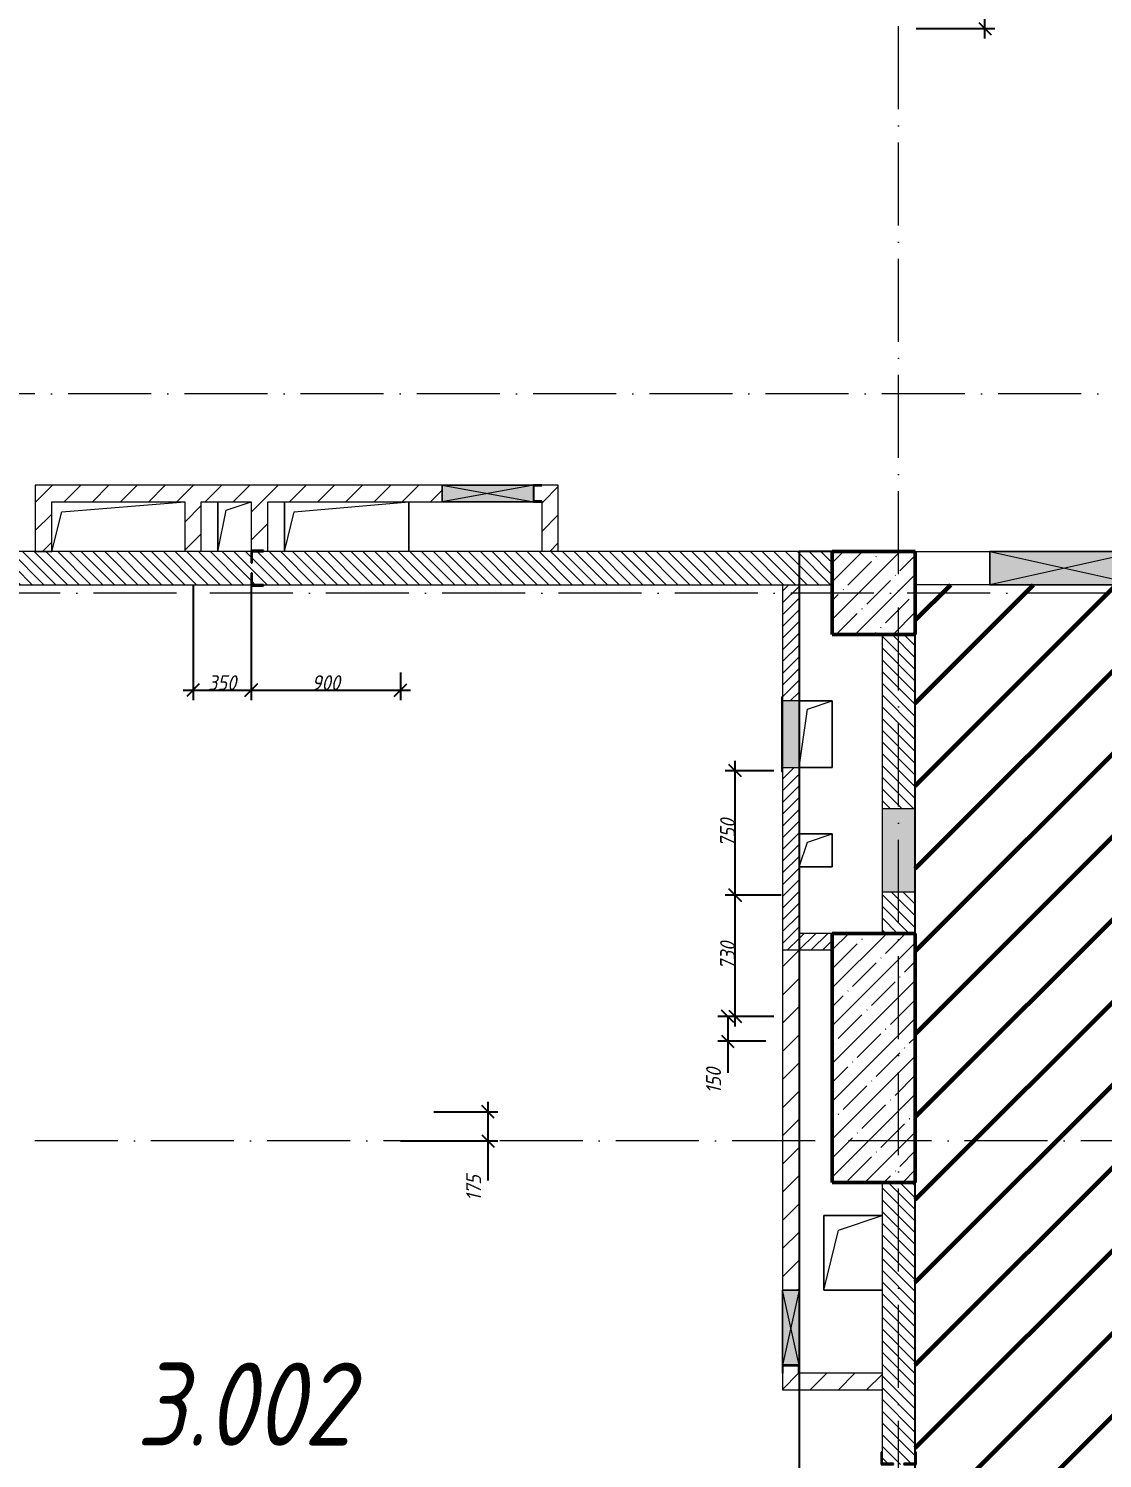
# Model space of a CAD drawing. Header units: millimetres. Extents: x -606178 to 312196, y -19338 to 632709.
# Drawn here: x -140505 to -134038, y 523163 to 531775 of the extents above; entities that cross this region are included whole.
import ezdxf

# ---------------------------------------------------------------- set-up
doc = ezdxf.new("R2010")
doc.units = ezdxf.units.MM
doc.linetypes.add('50_200_ШТРИХ_1Т_ш5_п1_п1_', pattern=[700, 500, -100, 0, -100])
for name, color, linetype, lineweight in [('6.4.1) Окр пт с инж. ПТ2.16', 3, 'Continuous', 60), ('A-____-____-DIMS', 7, 'Continuous', 9), ('A-DETL-GENF-OTLN', 7, 'Continuous', 9), ('A-FLOR-____-OTLN', 7, 'Continuous', 9), ('A-GENM-____-MCUT', 7, 'Continuous', 25), ('A-GENM-____-OTLN', 7, 'Continuous', 9), ('A-GENM-____-OTLN-1', 7, 'Continuous', 25), ('A-GLAZ-____-OTLN', 7, 'Continuous', 9), ('A-WALL-____-MCUT', 7, 'Continuous', 13), ('A-WALL-____-MCUT-1', 7, 'Continuous', 9), ('A-WALL-____-PATT-1', 7, 'Continuous', 9), ('A-WALL-FNSH-MCUT-1', 7, 'Continuous', 9), ('I-WALL-____-OTLN', 7, 'Continuous', 9), ('S-COLS-____-MCUT', 7, 'Continuous', 50), ('S-COLS-____-OTLN', 7, 'Continuous', 9), ('S-GRID-____-OTLN-1', 7, '50_200_ШТРИХ_1Т_ш5_п1_п1_', 9), ('Марки помещений', 7, 'Continuous', 9)]:
    doc.layers.add(name, color=color, linetype=linetype, lineweight=lineweight)
doc.layers.add('A-GLAZ-____-OTLN-1', color=7, linetype='Continuous', lineweight=9, true_color=0xc0c0c0)
doc.styles.add('ISOCPEUR_I_2', font='isocpeui.ttf', dxfattribs={"width": 0.85, "height": 2.3})
doc.styles.add('ISOCPEUR_I_7', font='isocpeui.ttf', dxfattribs={"width": 0.9, "height": 90})
doc.dimstyles.new('ISO-1_8_0_9К_СРЕДНИЙ_Кладочные_1', dxfattribs={"dimscale": 304.8, "dimtxt": 89.638306, "dimasz": 0.246063, "dimexe": 0.19685, "dimexo": 0, "dimgap": 0, "dimtad": 1, "dimdec": 3, "dimrnd": 0.001, "dimdsep": 46, "dimtxsty": 'ISOCPEUR_I_7', "dimblk1": 'OBLIQUE', "dimblk2": 'OBLIQUE', "dimsah": 1, "dimcen": 0.09, "dimdle": 0.19685, "dimazin": 0, "dimtfac": 1, "dimtdec": 4, "dimtix": 1, "dimtmove": 0, "dimatfit": 3, "dimfxl": 1, "dimtvp": 1, "dimtolj": 1, "dimtzin": 0, "dimarcsym": 2})
doc.dimstyles.new('ISO-1_8_0_9К_СРЕДНИЙ_Кладочные_2', dxfattribs={"dimscale": 304.8, "dimtxt": 89.638306, "dimasz": 0.246063, "dimexe": 0.19685, "dimexo": 0, "dimgap": 0, "dimtad": 1, "dimdec": 3, "dimrnd": 0.001, "dimdsep": 46, "dimtxsty": 'ISOCPEUR_I_7', "dimblk1": 'OBLIQUE', "dimblk2": 'OBLIQUE', "dimsah": 1, "dimcen": 0.09, "dimdle": 0.19685, "dimazin": 0, "dimtfac": 1, "dimtdec": 4, "dimtix": 1, "dimtmove": 1, "dimatfit": 3, "dimfxl": 1, "dimtvp": 1, "dimtolj": 1, "dimtzin": 0, "dimarcsym": 2})
pattern_1 = [(135, (-140714.89, 451794.26), (-35.35534, -35.35534), [])]
pattern_2 = [(45, (-140714.89, 451794.26), (-35.35534, 35.35534), [])]
pattern_3 = [(45, (-140714.89, 451794.26), (-84.85281, 84.85281), [])]

# ---------------------------------------------------------------- blocks, each defined once
blk = doc.blocks.new('BSC_Колонна _Прямоугольная - 500х500-V27-АР1_План отверстий 3 этажа в осях 1-64_Ю-ЯЯ')
at = {"layer": 'S-COLS-____-OTLN'}
h = blk.add_hatch(dxfattribs=at)
h.set_pattern_fill('FP_34', color=256, style=0, pattern_type=2)
h.set_pattern_definition([(45, (-5300, -76581.04), (-114.04925, 114.04925), []), (45, (-5185.95, -76581.04), (-114.04925, 114.04925), [201.613, -40.323, 3.353, -36.97])])
h.paths.add_polyline_path([(-250, -250), (250, -250), (250, 250), (-250, 250)], flags=0)
at = {"layer": 'S-COLS-____-MCUT'}
for p, q in [((250, 250), (-250, 250)), ((-250, 250), (-250, -250)), ((250, -250), (250, 250)), ((-250, -250), (250, -250))]:
    blk.add_line(p, q, dxfattribs=at)
blk = doc.blocks.new('BSC_Колонна _Прямоугольная - 500х1500-25984399-АР1_План отверстий 3 этажа в осях 1-64_Ю-ЯЯ')
at = {"layer": 'S-COLS-____-OTLN'}
h = blk.add_hatch(dxfattribs=at)
h.set_pattern_fill('FP_152', color=256, style=0, pattern_type=2)
h.set_pattern_definition([(45, (-5300, -73781.04), (-114.04925, 114.04925), []), (45, (-5185.95, -73781.04), (-114.04925, 114.04925), [201.613, -40.323, 3.353, -36.97])])
h.paths.add_polyline_path([(-250, -750), (250, -750), (250, 750), (-250, 750), (-250, -412.7)], flags=0)
at = {"layer": 'S-COLS-____-MCUT'}
for p, q in [((250, 750), (-250, 750)), ((-250, 750), (-250, -750)), ((250, -750), (250, 750)), ((-250, -750), (250, -750))]:
    blk.add_line(p, q, dxfattribs=at)
blk = doc.blocks.new('Фахверк_СКБ_Уголок - 200_3550-28187522-АР1_План отверстий 3 этажа в осях 1-64_Ю-ЯЯ')
at = {"layer": 'A-GENM-____-MCUT'}
for p, q in [((125, 156), (50, 156)), ((50, 156), (50, 150)), ((50, 150), (119, 150)), ((119, 150), (119, 81)), ((125, 81), (125, 156)), ((119, 81), (125, 81)), ((125, 19), (119, 19)), ((119, 19), (119, -50)), ((125, -56), (125, 19)), ((119, -50), (50, -50)), ((50, -50), (50, -56)), ((50, -56), (125, -56))]:
    blk.add_line(p, q, dxfattribs=at)
blk = doc.blocks.new('АР_Перемычка - АР_Перемычка-28586037-АР1_План отверстий 3 этажа в осях 1-64_Ю-ЯЯ')
at = {"layer": 'A-GENM-____-OTLN'}
blk.add_line((-250, -100), (-243, -100), dxfattribs=at)
blk = doc.blocks.new('154_Стойка_СКБ_Уголок - СМ-2480_200-28346303-АР1_План отверстий 3 этажа в осях 1-64_Ю-ЯЯ')
at = {"layer": 'A-GENM-____-MCUT'}
for p, q in [((125, 156), (125, 81)), ((200, 156), (125, 156)), ((131, 81), (131, 150)), ((131, 150), (200, 150)), ((200, 150), (200, 156)), ((125, 81), (131, 81)), ((131, 19), (125, 19)), ((125, 19), (125, -56)), ((131, -50), (131, 19)), ((125, -56), (200, -56)), ((200, -50), (131, -50)), ((200, -56), (200, -50))]:
    blk.add_line(p, q, dxfattribs=at)
blk = doc.blocks.new('AR_Отверстие Ниша - Лючок-32405045-АР1_План отверстий 3 этажа в осях 1-64_Ю-ЯЯ')
at = {"layer": 'A-GLAZ-____-OTLN'}
blk.add_hatch(color=256, dxfattribs=at).paths.add_polyline_path([(-250, -100), (250, -100), (250, 100), (-250, 100)], flags=0)
for p, q in [((250, 100), (-250, 100)), ((-250, 100), (-250, -100)), ((250, -100), (250, 100)), ((-250, -100), (250, -100))]:
    blk.add_line(p, q, dxfattribs=at)
blk = doc.blocks.new('AR_Отверстие Ниша - Лючок-32403280-АР1_План отверстий 3 этажа в осях 1-64_Ю-ЯЯ')
at = {"layer": 'A-GLAZ-____-OTLN'}
blk.add_hatch(color=256, dxfattribs=at).paths.add_polyline_path([(200, -50), (200, 50), (-200, 50), (-200, -50)], flags=0)
for p, q in [((200, 50), (-200, 50)), ((-200, 50), (-200, -50)), ((200, -50), (200, 50)), ((-200, -50), (200, -50))]:
    blk.add_line(p, q, dxfattribs=at)
blk = doc.blocks.new('Л_Общий_Лючок - Лючок-29684370-АР1_План отверстий 3 этажа в осях 1-64_Ю-ЯЯ')
at = {"layer": 'A-GLAZ-____-OTLN-1'}
blk.add_hatch(color=256, dxfattribs=at).paths.add_polyline_path([(-24, 0), (424, 0), (424, 6), (-24, 6)], flags=0)
at = {"layer": 'A-GLAZ-____-OTLN'}
for p, q in [((424, 6), (-24, 6)), ((-24, 6), (-24, 0)), ((424, 6), (424, 0))]:
    blk.add_line(p, q, dxfattribs=at)
blk = doc.blocks.new('AR_Отверстие прямоугольное _в плите_ - AR_Отверстие прямоугольное _в плите_-30458127-АР1_План отверстий 3 этажа в осях 1-64_Ю-ЯЯ')
at = {"layer": 'A-GENM-____-OTLN'}
for p, q in [((100, 100), (-100, 100)), ((-50, 50), (100, 100)), ((100, -100), (100, 100)), ((-100, -100), (-50, 50)), ((-100, -100), (100, -100))]:
    blk.add_line(p, q, dxfattribs=at)
blk = doc.blocks.new('AR_Отверстие прямоугольное _в плите_ - AR_Отверстие прямоугольное _в плите_-30229368-АР1_План отверстий 3 этажа в осях 1-64_Ю-ЯЯ')
at = {"layer": 'A-GENM-____-OTLN'}
for p, q in [((100, 200), (-100, 200)), ((-50, 150), (100, 200)), ((100, -200), (100, 200)), ((-100, -200), (-50, 150)), ((-100, -200), (100, -200))]:
    blk.add_line(p, q, dxfattribs=at)
blk = doc.blocks.new('AR_Отверстие прямоугольное _в плите_ - AR_Отверстие прямоугольное _в плите_-30552623-АР1_План отверстий 3 этажа в осях 1-64_Ю-ЯЯ')
at = {"layer": 'A-GENM-____-OTLN'}
for p, q in [((-400, -150), (-340, 90)), ((-340, 90), (400, 150))]:
    blk.add_line(p, q, dxfattribs=at)
blk = doc.blocks.new('AR_Отверстие прямоугольное _в плите_ - AR_Отверстие прямоугольное _в плите_-30512088-АР1_План отверстий 3 этажа в осях 1-64_Ю-ЯЯ')
at = {"layer": 'A-GENM-____-OTLN'}
for p, q in [((-100, 150), (-100, -150)), ((-100, -150), (-50, 100)), ((-50, 100), (100, 150))]:
    blk.add_line(p, q, dxfattribs=at)
blk = doc.blocks.new('AR_Отверстие прямоугольное _в плите_ - AR_Отверстие прямоугольное _в плите_-30552631-АР1_План отверстий 3 этажа в осях 1-64_Ю-ЯЯ')
at = {"layer": 'A-GENM-____-OTLN'}
for p, q in [((-375, 150), (-375, -150)), ((-375, -150), (-315, 90)), ((-315, 90), (375, 150)), ((375, -150), (375, 150))]:
    blk.add_line(p, q, dxfattribs=at)
blk = doc.blocks.new('AR_Отверстие прямоугольное _в плите_ - AR_Отверстие прямоугольное _в плите_-30553107-АР1_План отверстий 3 этажа в осях 1-64_Ю-ЯЯ')
at = {"layer": 'A-GENM-____-OTLN'}
for p, q in [((175, 225), (-175, 225)), ((-175, 225), (-175, -225)), ((-87.5, 137.5), (175, 225)), ((-175, -225), (-87.5, 137.5)), ((-175, -225), (175, -225))]:
    blk.add_line(p, q, dxfattribs=at)
blk = doc.blocks.new('AR_Отверстие прямоугольное _в стене_ - AR_Отверстие прямоугольное _в стене__ОВ-36907073-АР1_План отверстий 3 этажа в осях 1-64_Ю-ЯЯ')
at = {"layer": 'A-GLAZ-____-OTLN'}
blk.add_hatch(color=256, dxfattribs=at).paths.add_polyline_path([(275, -50), (275, 50), (-275, 50), (-275, -50)], flags=0)
at = {"layer": 'A-DETL-GENF-OTLN'}
for p, q in [((-275, -50), (-275, 50)), ((-275, 50), (275, 50)), ((275, 50), (-275, -50)), ((-275, 50), (275, -50)), ((275, 50), (-275, 50)), ((-275, 50), (-275, -50)), ((275, -50), (-275, -50)), ((-275, -50), (275, -50))]:
    blk.add_line(p, q, dxfattribs=at)
blk = doc.blocks.new('AR_Отверстие прямоугольное _в стене_ - AR_Отверстие прямоугольное _в стене__ОВ-36909481-АР1_План отверстий 3 этажа в осях 1-64_Ю-ЯЯ')
at = {"layer": 'A-GLAZ-____-OTLN'}
blk.add_hatch(color=256, dxfattribs=at).paths.add_polyline_path([(225, 50), (-225, 50), (-225, -50), (225, -50), (225, 47)], flags=0)
at = {"layer": 'A-DETL-GENF-OTLN'}
for p, q in [((-225, -50), (-225, 50)), ((-225, 50), (225, 50)), ((225, 50), (-225, -50)), ((-225, 50), (225, -50)), ((225, 50), (-225, 50)), ((-225, 50), (-225, -50)), ((225, -50), (-225, -50)), ((-225, -50), (225, -50))]:
    blk.add_line(p, q, dxfattribs=at)
blk = doc.blocks.new('AR_Отверстие прямоугольное _в стене_ - AR_Отверстие прямоугольное _в стене__ОВ-36907948-АР1_План отверстий 3 этажа в осях 1-64_Ю-ЯЯ')
at = {"layer": 'A-GLAZ-____-OTLN'}
blk.add_hatch(color=256, dxfattribs=at).paths.add_polyline_path([(450, -100), (450, 100), (-450, 100), (-450, -100)], flags=0)
at = {"layer": 'A-DETL-GENF-OTLN'}
for p, q in [((-450, -100), (-450, 100)), ((-450, 100), (450, 100)), ((450, 100), (-450, -100)), ((-450, 100), (450, -100)), ((450, 100), (-450, 100)), ((-450, 100), (-450, -100)), ((450, 100), (450, -100)), ((450, -100), (450, 100)), ((450, -100), (-450, -100)), ((-450, -100), (450, -100))]:
    blk.add_line(p, q, dxfattribs=at)
blk = doc.blocks.new('154_Фахверк_СКБ_Швеллер - Тип_100_3960_зеркало-28515619-АР1_План отверстий 3 этажа в осях 1-64_Ю-ЯЯ')
at = {"layer": 'A-GENM-____-MCUT'}
for p, q in [((175, 50), (125, 50)), ((125, 50), (125, -50)), ((128, 47), (175, 47)), ((128, -47), (128, 47)), ((175, 47), (175, 50)), ((125, -50), (175, -50)), ((175, -47), (128, -47)), ((175, -50), (175, -47))]:
    blk.add_line(p, q, dxfattribs=at)
blk = doc.blocks.new('_Oblique')
at = {"color": 0, "linetype": 'ByBlock', "lineweight": -2}
blk.add_line((-0.5, -0.5), (0.5, 0.5), dxfattribs=at)
blk = doc.blocks.new('*D5352')
at = {"layer": 'A-____-____-DIMS', "color": 0, "lineweight": -2, "transparency": 16777216}
for p, q in [((-136016.9, 525825.3), (-136354.6, 525825.3)), ((-136294.6, 525825.3), (-136294.6, 525615.3)), ((-136064.9, 525675.3), (-136354.6, 525675.3)), ((-136294.6, 525675.3), (-136294.6, 525484.7))]:
    blk.add_line(p, q, dxfattribs=at)
at = {"layer": 'Defpoints', "color": 0, "transparency": 16777216}
for p in [(-136294.6, 525825.3), (-136016.9, 525825.3), (-136064.9, 525675.3)]:
    blk.add_point(p, dxfattribs=at)
at = {"layer": 'A-____-____-DIMS', "color": 0, "lineweight": -2, "transparency": 16777216, "xscale": 75, "yscale": 75, "zscale": 75}
for p, rotation in [((-136294.6, 525825.3), 90), ((-136294.6, 525675.3), 270)]:
    blk.add_blockref('_Oblique', p, dxfattribs=dict(at, rotation=rotation))
at = {"layer": 'A-____-____-DIMS', "color": 0, "transparency": 16777216, "insert": (-136424.7, 525360.6), "char_height": 90, "width": 368.207, "attachment_point": 1, "rotation": 90, "line_spacing_factor": 1.149209, "style": 'ISOCPEUR_I_7'}
blk.add_mtext('\\A1;150', dxfattribs=at)
blk = doc.blocks.new('*D5353')
at = {"layer": 'A-____-____-DIMS', "color": 0, "lineweight": -2, "transparency": 16777216}
for p, q in [((-136249.6, 525765.3), (-136249.6, 526615.3)), ((-135972.7, 526555.3), (-136309.6, 526555.3)), ((-136016.9, 525825.3), (-136309.6, 525825.3))]:
    blk.add_line(p, q, dxfattribs=at)
at = {"layer": 'Defpoints', "color": 0, "transparency": 16777216}
for p in [(-136249.6, 526555.3), (-135972.7, 526555.3), (-136016.9, 525825.3)]:
    blk.add_point(p, dxfattribs=at)
at = {"layer": 'A-____-____-DIMS', "color": 0, "lineweight": -2, "transparency": 16777216, "xscale": 75, "yscale": 75, "zscale": 75}
for p, rotation in [((-136249.6, 526555.3), 90), ((-136249.6, 525825.3), 270)]:
    blk.add_blockref('_Oblique', p, dxfattribs=dict(at, rotation=rotation))
at = {"layer": 'A-____-____-DIMS', "color": 0, "transparency": 16777216, "insert": (-136295.1, 526190.3), "char_height": 90, "width": 409.578, "attachment_point": 5, "rotation": 90, "style": 'ISOCPEUR_I_7'}
blk.add_mtext('\\A1;730', dxfattribs=at)
blk = doc.blocks.new('*D5354')
at = {"layer": 'A-____-____-DIMS', "color": 0, "lineweight": -2, "transparency": 16777216}
for p, q in [((-136249.6, 526495.3), (-136249.6, 527365.3)), ((-136016.9, 527305.3), (-136309.6, 527305.3)), ((-135972.7, 526555.3), (-136309.6, 526555.3))]:
    blk.add_line(p, q, dxfattribs=at)
at = {"layer": 'Defpoints', "color": 0, "transparency": 16777216}
for p in [(-136249.6, 527305.3), (-136016.9, 527305.3), (-135972.7, 526555.3)]:
    blk.add_point(p, dxfattribs=at)
at = {"layer": 'A-____-____-DIMS', "color": 0, "lineweight": -2, "transparency": 16777216, "xscale": 75, "yscale": 75, "zscale": 75}
for p, rotation in [((-136249.6, 527305.3), 90), ((-136249.6, 526555.3), 270)]:
    blk.add_blockref('_Oblique', p, dxfattribs=dict(at, rotation=rotation))
at = {"layer": 'A-____-____-DIMS', "color": 0, "transparency": 16777216, "insert": (-136295.1, 526930.3), "char_height": 90, "width": 409.578, "attachment_point": 5, "rotation": 90, "style": 'ISOCPEUR_I_7'}
blk.add_mtext('\\A1;750', dxfattribs=at)
blk = doc.blocks.new('*D5335')
at = {"layer": 'A-____-____-DIMS', "color": 0, "lineweight": -2, "transparency": 16777216}
for p, q in [((-134745.3, 531715.3), (-134745.3, 533635.3)), ((-135158.9, 533575.3), (-134685.3, 533575.3)), ((-135158.9, 531775.3), (-134685.3, 531775.3))]:
    blk.add_line(p, q, dxfattribs=at)
at = {"layer": 'Defpoints', "color": 0, "transparency": 16777216}
for p in [(-135158.9, 533575.3), (-134745.3, 533575.3), (-135158.9, 531775.3)]:
    blk.add_point(p, dxfattribs=at)
at = {"layer": 'A-____-____-DIMS', "color": 0, "lineweight": -2, "transparency": 16777216, "xscale": 75, "yscale": 75, "zscale": 75}
for p, rotation in [((-134745.3, 533575.3), 90), ((-134745.3, 531775.3), 270)]:
    blk.add_blockref('_Oblique', p, dxfattribs=dict(at, rotation=rotation))
at = {"layer": 'A-____-____-DIMS', "color": 0, "transparency": 16777216, "insert": (-134790.3, 532675.3), "char_height": 90, "width": 504.733, "attachment_point": 5, "rotation": 90, "style": 'ISOCPEUR_I_7'}
blk.add_mtext('\\A1;1800', dxfattribs=at)
blk = doc.blocks.new('*D5336')
at = {"layer": 'A-____-____-DIMS', "color": 0, "lineweight": -2, "transparency": 16777216}
for p, q in [((-139514.9, 528419.3), (-139514.9, 527730.2)), ((-139164.9, 528425.3), (-139164.9, 527730.2)), ((-139574.9, 527790.2), (-139104.9, 527790.2))]:
    blk.add_line(p, q, dxfattribs=at)
at = {"layer": 'Defpoints', "color": 0, "transparency": 16777216}
for p in [(-139514.9, 528419.3), (-139164.9, 528425.3), (-139164.9, 527790.2)]:
    blk.add_point(p, dxfattribs=at)
at = {"layer": 'A-____-____-DIMS', "color": 0, "lineweight": -2, "transparency": 16777216, "xscale": 75, "yscale": 75, "zscale": 75, "rotation": 180}
blk.add_blockref('_Oblique', (-139514.9, 527790.2), dxfattribs=at)
at = {"layer": 'A-____-____-DIMS', "color": 0, "lineweight": -2, "transparency": 16777216, "xscale": 75, "yscale": 75, "zscale": 75}
blk.add_blockref('_Oblique', (-139164.9, 527790.2), dxfattribs=at)
at = {"layer": 'A-____-____-DIMS', "color": 0, "transparency": 16777216, "insert": (-139339.9, 527835.2), "char_height": 90, "width": 409.578, "attachment_point": 5, "style": 'ISOCPEUR_I_7'}
blk.add_mtext('\\A1;350', dxfattribs=at)
blk = doc.blocks.new('*D5337')
at = {"layer": 'A-____-____-DIMS', "color": 0, "lineweight": -2, "transparency": 16777216}
for p, q in [((-139164.9, 528425.3), (-139164.9, 527730.2)), ((-138264.9, 527896.3), (-138264.9, 527730.2)), ((-139224.9, 527790.2), (-138204.9, 527790.2))]:
    blk.add_line(p, q, dxfattribs=at)
at = {"layer": 'Defpoints', "color": 0, "transparency": 16777216}
for p in [(-139164.9, 528425.3), (-138264.9, 527896.3), (-138264.9, 527790.2)]:
    blk.add_point(p, dxfattribs=at)
at = {"layer": 'A-____-____-DIMS', "color": 0, "lineweight": -2, "transparency": 16777216, "xscale": 75, "yscale": 75, "zscale": 75, "rotation": 180}
blk.add_blockref('_Oblique', (-139164.9, 527790.2), dxfattribs=at)
at = {"layer": 'A-____-____-DIMS', "color": 0, "lineweight": -2, "transparency": 16777216, "xscale": 75, "yscale": 75, "zscale": 75}
blk.add_blockref('_Oblique', (-138264.9, 527790.2), dxfattribs=at)
at = {"layer": 'A-____-____-DIMS', "color": 0, "transparency": 16777216, "insert": (-138714.9, 527835.2), "char_height": 90, "width": 409.578, "attachment_point": 5, "style": 'ISOCPEUR_I_7'}
blk.add_mtext('\\A1;900', dxfattribs=at)
blk = doc.blocks.new('*D5338')
at = {"layer": 'A-____-____-DIMS', "color": 0, "lineweight": -2, "transparency": 16777216}
for p, q in [((-137738.3, 525310.3), (-137738.3, 525075.3)), ((-138064.9, 525250.3), (-137678.3, 525250.3)), ((-138264.9, 525075.3), (-137678.3, 525075.3)), ((-137738.3, 525075.3), (-137738.3, 524837.3))]:
    blk.add_line(p, q, dxfattribs=at)
at = {"layer": 'Defpoints', "color": 0, "transparency": 16777216}
for p in [(-138064.9, 525250.3), (-138264.9, 525075.3), (-137738.3, 525075.3)]:
    blk.add_point(p, dxfattribs=at)
at = {"layer": 'A-____-____-DIMS', "color": 0, "lineweight": -2, "transparency": 16777216, "xscale": 75, "yscale": 75, "zscale": 75}
for p, rotation in [((-137738.3, 525250.3), 90), ((-137738.3, 525075.3), 270)]:
    blk.add_blockref('_Oblique', p, dxfattribs=dict(at, rotation=rotation))
at = {"layer": 'A-____-____-DIMS', "color": 0, "transparency": 16777216, "insert": (-137869.6, 524713.2), "char_height": 90, "width": 368.207, "attachment_point": 1, "rotation": 90, "line_spacing_factor": 1.149209, "style": 'ISOCPEUR_I_7'}
blk.add_mtext('\\A1;175', dxfattribs=at)

msp = doc.modelspace()

# ---------------------------------------------------------------- hatches: boundary and pattern name
at = {"layer": '6.4.1) Окр пт с инж. ПТ2.16'}
h = msp.add_hatch(dxfattribs=at)
h.set_pattern_fill('ANSI31', color=256, scale=111)
h.paths.add_polyline_path([(-133314.891, 528425.3011), (-133389.891, 528425.3011), (-133389.891, 528419.3011), (-133464.891, 528419.3011), (-133464.891, 528425.3011), (-133814.891, 528425.3011), (-134714.891, 528425.3011), (-135164.891, 528425.3011), (-135164.891, 523200.3011), (-135158.891, 523200.3011), (-135158.891, 523125.3011), (-135160.3704, 522225.3011), (-135158.891, 522225.3011), (-135158.891, 522150.3011), (-135164.891, 519475.3011), (-135164.891, 518975.3011), (-135164.891, 518650.3011), (-135158.891, 518650.3011), (-135158.891, 518575.3011), (-135164.891, 518475.3011), (-135164.891, 517525.3011), (-135164.891, 516875.3011), (-135158.891, 516875.3011), (-135158.891, 516800.3011), (-135164.891, 513825.3011), (-134914.891, 513825.3011), (-133314.891, 513825.3011), (-133114.891, 513825.3011), (-133114.891, 514975.3011), (-132864.891, 514975.3011), (-131764.891, 514975.3011), (-131364.891, 514975.3011), (-130264.891, 514975.3011), (-126809.891, 514975.3011), (-126809.891, 514981.3011), (-126734.891, 514981.3011), (-126728.891, 514981.3011), (-126659.891, 514981.3011), (-125809.891, 514981.2167), (-125809.891, 514981.3011), (-125740.891, 514981.3011), (-125734.891, 514981.3011), (-125659.891, 514981.3011), (-124439.891, 514981.1779), (-124439.891, 514981.3011), (-124364.891, 514981.3011), (-124358.891, 514981.3011), (-124289.891, 514981.3011), (-123214.891, 514981.19), (-123214.891, 514981.3011), (-123139.891, 514981.3011), (-121789.891, 514981.1587), (-121789.891, 514981.3011), (-121714.891, 514981.3011), (-121708.891, 514981.3011), (-121639.891, 514981.3011), (-119514.891, 514981.0709), (-119514.891, 515425.3011), (-119260.891, 515425.3011), (-119214.891, 515425.3011), (-118514.891, 515425.3011), (-118468.891, 515425.3011), (-118289.891, 515425.3011), (-117839.891, 515425.3011), (-117214.891, 515425.3011), (-117014.8899, 515425.3028), (-117014.8899, 515225.3027), (-117014.891, 515225.3027), (-117014.891, 514975.3011), (-115839.891, 514975.3011), (-115839.891, 514981.3011), (-115764.891, 514981.3011), (-115758.891, 514981.3011), (-115689.891, 514981.3011), (-115064.891, 514981.2253), (-115064.891, 514981.3011), (-114989.891, 514981.3011), (-114889.891, 514981.2888), (-114889.891, 514981.3011), (-114814.891, 514981.3011), (-114114.891, 514981.2146), (-114114.891, 514981.3011), (-114014.891, 514981.3011), (-114014.891, 514975.3011), (-113489.891, 514975.3011), (-113489.891, 514981.3011), (-113414.891, 514981.3011), (-112714.891, 514981.2121), (-112714.891, 514981.3011), (-112639.891, 514981.3011), (-112539.891, 514981.2882), (-112539.891, 514981.3011), (-112464.891, 514981.3011), (-111839.891, 514981.22), (-111839.891, 514981.3011), (-111770.891, 514981.3011), (-111764.891, 514981.3011), (-111689.891, 514981.3011), (-110189.891, 514981.103), (-110189.891, 514981.3011), (-110114.891, 514981.3011), (-108489.891, 514981.0788), (-108489.891, 514981.3011), (-108420.891, 514981.3011), (-108414.891, 514981.3011), (-108339.891, 514981.3011), (-104189.891, 514980.7093), (-104189.891, 514981.3011), (-104114.891, 514981.3011), (-102489.891, 514981.0435), (-102489.891, 514981.3011), (-102420.891, 514981.3011), (-102414.891, 514981.3011), (-102339.891, 514981.3011), (-95514.891, 514980.166), (-95514.891, 519325.3011), (-95814.891, 519325.3011), (-95814.891, 519225.3011), (-96014.891, 519225.3011), (-96014.891, 519325.3011), (-96364.891, 519325.3011), (-98164.891, 519325.3011), (-98164.891, 518975.3011), (-98764.891, 518975.3011), (-98764.891, 519225.3011), (-98964.891, 519225.3011), (-98964.891, 519325.3011), (-99489.891, 519325.3011), (-99489.891, 519319.3011), (-99564.891, 519319.3011), (-99564.891, 519325.3011), (-101364.891, 519325.3011), (-101364.891, 519319.3011), (-101464.891, 519319.3011), (-101464.891, 518975.3011), (-102064.891, 518975.3011), (-102064.891, 519225.3011), (-102264.891, 519225.3011), (-102264.891, 519325.3011), (-102689.891, 519325.3011), (-102689.891, 519319.3011), (-102764.891, 519319.3011), (-104564.891, 519325.3011), (-104564.891, 519319.3011), (-104639.891, 519319.3011), (-104714.891, 519325.3011), (-104714.891, 518975.3011), (-105314.891, 518975.3011), (-105314.891, 519225.3011), (-105514.891, 519225.3011), (-105514.891, 519325.3011), (-105889.891, 519325.3011), (-105889.891, 519319.3011), (-105964.891, 519319.3011), (-107764.891, 519325.3011), (-107764.891, 519319.3011), (-107839.891, 519319.3011), (-108314.891, 519325.3011), (-108314.891, 518975.3011), (-108914.891, 518975.3011), (-108914.891, 519325.3011), (-109089.891, 519325.3011), (-109089.891, 519319.3011), (-109164.891, 519319.3011), (-110964.891, 519325.3011), (-110964.891, 519319.3011), (-111039.891, 519319.3011), (-111264.891, 519322.4776), (-111264.891, 519225.3011), (-111464.891, 519225.3011), (-111464.891, 518975.3011), (-112064.891, 518975.3011), (-112064.891, 519225.3011), (-112267.3781, 519225.3011), (-112242.3781, 519300.3011), (-112064.891, 519325.6564), (-112064.891, 519575.3011), (-112289.891, 519575.3011), (-112358.891, 519575.3011), (-112358.891, 519506.3011), (-112364.891, 519394.3011), (-112364.891, 519506.3011), (-112364.891, 519575.3011), (-114164.891, 519575.3011), (-114164.891, 519506.3011), (-114164.891, 519394.3011), (-114164.891, 519319.3011), (-114239.891, 519319.3011), (-117014.891, 519325.3011), (-117014.891, 518975.3011), (-117614.891, 518975.3011), (-117614.891, 519275.3011), (-117714.891, 519275.3011), (-117714.891, 519475.3011), (-122414.891, 519475.3011), (-122414.891, 519275.3011), (-122514.891, 519275.3011), (-122514.891, 518975.3011), (-123014.891, 518975.3011), (-123014.891, 519275.3011), (-123114.891, 519275.3011), (-123114.891, 519475.3011), (-127114.891, 519475.3011), (-127114.891, 519275.3011), (-127214.891, 519275.3011), (-127214.891, 518975.3011), (-127714.891, 518975.3011), (-127714.891, 519275.3011), (-127814.891, 519275.3011), (-127814.891, 519475.3011), (-130714.891, 519475.3011), (-130714.891, 519275.3011), (-130814.891, 519275.3011), (-130814.891, 518975.3011), (-131314.891, 518975.3011), (-131314.891, 519275.3011), (-131414.891, 519275.3011), (-131414.891, 519475.3011), (-132514.891, 519475.3011), (-132514.891, 519275.3011), (-133314.891, 519275.3011), (-133314.891, 520075.3011), (-133114.891, 520075.3011), (-133114.891, 525825.3011), (-133314.891, 525825.3011), (-133314.891, 526425.3011), (-133314.891, 526625.3011)])
at = {"layer": 'A-WALL-____-PATT-1'}
h = msp.add_hatch(dxfattribs=at)
h.set_pattern_fill('FP_7', color=256, style=0, pattern_type=2)
h.set_pattern_definition(pattern_3)
h.paths.add_polyline_path([(-140364.891, 528625.3011), (-140364.891, 529025.3011), (-140464.891, 529025.3011), (-140464.891, 528625.3011)], flags=0)
h = msp.add_hatch(dxfattribs=at)
h.set_pattern_fill('FP_7', color=256, style=0, pattern_type=2)
h.set_pattern_definition(pattern_3)
h.paths.add_polyline_path([(-139164.891, 528925.3011), (-138014.891, 528925.3011), (-138014.891, 529025.3011), (-140364.891, 529025.3011), (-140364.891, 528925.3011), (-139464.891, 528925.3011)], flags=0)
h.paths.add_polyline_path([(-137314.891, 528925.3011), (-137314.891, 529025.3011), (-137414.891, 529025.3011), (-137414.891, 529022.3011), (-137461.891, 529022.3011), (-137461.891, 528928.3011), (-137414.891, 528928.3011), (-137414.891, 528925.3011)], flags=0)
h = msp.add_hatch(dxfattribs=at)
h.set_pattern_fill('FP_7', color=256, style=0, pattern_type=2)
h.set_pattern_definition(pattern_3)
h.paths.add_polyline_path([(-139464.891, 528625.3011), (-139464.891, 528925.3011), (-139564.891, 528925.3011), (-139564.891, 528625.3011)], flags=0)
h = msp.add_hatch(dxfattribs=at)
h.set_pattern_fill('FP_7', color=256, style=0, pattern_type=2)
h.set_pattern_definition(pattern_3)
h.paths.add_polyline_path([(-139089.891, 528625.3011), (-139064.891, 528625.3011), (-139064.891, 528925.3011), (-139164.891, 528925.3011), (-139164.891, 528631.3011), (-139089.891, 528631.3011)], flags=0)
h = msp.add_hatch(dxfattribs=at)
h.set_pattern_fill('FP_7', color=256, style=0, pattern_type=2)
h.set_pattern_definition(pattern_3)
h.paths.add_polyline_path([(-137314.891, 528625.3011), (-137314.891, 528925.3011), (-137414.891, 528925.3011), (-137414.891, 528625.3011)], flags=0)
h = msp.add_hatch(dxfattribs=at)
h.set_pattern_fill('FP_9', color=256, style=0, pattern_type=2)
h.set_pattern_definition(pattern_1)
h.paths.add_polyline_path([(-135664.891, 528425.3011), (-135664.891, 528625.3011), (-139158.891, 528625.3011), (-139158.891, 528556.3011), (-139164.891, 528556.3011), (-139164.891, 528625.3011), (-142664.891, 528625.3011), (-142664.891, 528425.3011), (-139164.891, 528425.3011), (-139164.891, 528494.3011), (-139158.891, 528494.3011), (-139158.891, 528425.3011), (-137193.9883, 528425.3011)], flags=0)
h = msp.add_hatch(dxfattribs=at)
h.set_pattern_fill('FP_8', color=256, style=0, pattern_type=2)
h.set_pattern_definition(pattern_2)
h.paths.add_polyline_path([(-135864.891, 526225.3011), (-135864.891, 527325.3011), (-135964.891, 527325.3011), (-135964.891, 526225.3011)], flags=0)
h.paths.add_polyline_path([(-135964.891, 527725.3011), (-135864.891, 527725.3011), (-135864.891, 528425.3011), (-135964.891, 528425.3011)], flags=0)
h = msp.add_hatch(dxfattribs=at)
h.set_pattern_fill('FP_9', color=256, style=0, pattern_type=2)
h.set_pattern_definition(pattern_1)
h.paths.add_polyline_path([(-135364.891, 526325.3011), (-135164.891, 526325.3011), (-135164.891, 526575.3011), (-135364.891, 526575.3011)], flags=0)
h.paths.add_polyline_path([(-135364.891, 527075.3011), (-135164.891, 527075.3011), (-135164.891, 528125.3011), (-135364.891, 528125.3011)], flags=0)
h = msp.add_hatch(dxfattribs=at)
h.set_pattern_fill('FP_8', color=256, style=0, pattern_type=2)
h.set_pattern_definition(pattern_2)
h.paths.add_polyline_path([(-135664.891, 526225.3011), (-135664.891, 526325.3011), (-135864.891, 526325.3011), (-135864.891, 526225.3011)], flags=0)
h = msp.add_hatch(dxfattribs=at)
h.set_pattern_fill('FP_7', color=256, style=0, pattern_type=2)
h.set_pattern_definition(pattern_3)
h.paths.add_polyline_path([(-135867.891, 523675.3011), (-135867.891, 523722.3011), (-135961.891, 523722.3011), (-135961.891, 523675.3011), (-135914.891, 523675.3011)], flags=0)
h.paths.add_polyline_path([(-135864.891, 524175.3011), (-135864.891, 526225.3011), (-135964.891, 526225.3011), (-135964.891, 524175.3011)], flags=0)
h = msp.add_hatch(dxfattribs=at)
h.set_pattern_fill('FP_9', color=256, style=0, pattern_type=2)
h.set_pattern_definition(pattern_1)
h.paths.add_polyline_path([(-135164.891, 521775.3011), (-135164.891, 522219.3011), (-135233.891, 522219.3011), (-135233.891, 522225.3011), (-135295.891, 522225.3011), (-135295.891, 522219.3011), (-135364.891, 522219.3011), (-135364.891, 521775.3011)], flags=0)
h.paths.add_polyline_path([(-135233.891, 523125.3011), (-135233.891, 523131.3011), (-135164.891, 523131.3011), (-135164.891, 524825.3011), (-135364.891, 524825.3011), (-135364.891, 523131.3011), (-135295.891, 523131.3011), (-135295.891, 523125.3011)], flags=0)
h = msp.add_hatch(dxfattribs=at)
h.set_pattern_fill('FP_7', color=256, style=0, pattern_type=2)
h.set_pattern_definition(pattern_3)
h.paths.add_polyline_path([(-135364.891, 523575.3011), (-135364.891, 523675.3011), (-135964.891, 523675.3011), (-135964.891, 523575.3011), (-135426.524, 523575.3011)], flags=0)

# ---------------------------------------------------------------- linework, layer by layer
msp.add_lwpolyline([(-135864.891, 519475.3011), (-135164.891, 519475.3011), (-135164.891, 528625.3011), (-135864.891, 528625.3011)], close=True)
at = {"layer": 'A-FLOR-____-OTLN'}
for p, q in [((-139364.891, 528625.3011), (-139364.891, 528925.3011)), ((-138964.891, 528625.3011), (-138964.891, 528925.3011)), ((-138214.891, 528925.3011), (-138214.891, 528625.3011)), ((-135864.891, 527725.3011), (-135664.891, 527725.3011)), ((-135664.891, 527725.3011), (-135664.891, 527325.3011)), ((-135664.891, 527325.3011), (-135864.891, 527325.3011)), ((-135864.891, 526925.3011), (-135664.891, 526925.3011)), ((-135664.891, 526925.3011), (-135664.891, 526725.3011)), ((-135664.891, 526725.3011), (-135864.891, 526725.3011)), ((-135714.891, 524625.3011), (-135364.891, 524625.3011)), ((-135714.891, 524175.3011), (-135714.891, 524625.3011)), ((-135364.891, 524175.3011), (-135714.891, 524175.3011))]:
    msp.add_line(p, q, dxfattribs=at)
at = {"layer": 'A-WALL-____-MCUT'}
for p, q in [((-139164.891, 528625.3011), (-142664.891, 528625.3011)), ((-135664.891, 528625.3011), (-139089.891, 528625.3011)), ((-142664.891, 528425.3011), (-139164.891, 528425.3011)), ((-139089.891, 528425.3011), (-135664.891, 528425.3011)), ((-135364.891, 528125.3011), (-135364.891, 527075.3011)), ((-135164.891, 527075.3011), (-135164.891, 528125.3011)), ((-135364.891, 526575.3011), (-135364.891, 526325.3011)), ((-135164.891, 526325.3011), (-135164.891, 526575.3011)), ((-135364.891, 524825.3011), (-135364.891, 523200.3011)), ((-135164.891, 523200.3011), (-135164.891, 524825.3011))]:
    msp.add_line(p, q, dxfattribs=at)
at = {"layer": 'A-WALL-____-MCUT-1'}
msp.add_line((-135964.891, 526225.3011), (-135864.891, 526225.3011), dxfattribs=at)
at = {"layer": 'A-WALL-FNSH-MCUT-1'}
for p, q in [((-140464.891, 529025.3011), (-140464.891, 528625.3011)), ((-138014.891, 529025.3011), (-140464.891, 529025.3011)), ((-137314.891, 529025.3011), (-137414.891, 529025.3011)), ((-137314.891, 528625.3011), (-137314.891, 529025.3011)), ((-140364.891, 528625.3011), (-140364.891, 528925.3011)), ((-140364.891, 528925.3011), (-139564.891, 528925.3011)), ((-139564.891, 528925.3011), (-139564.891, 528625.3011)), ((-139464.891, 528925.3011), (-139164.891, 528925.3011)), ((-139464.891, 528625.3011), (-139464.891, 528925.3011)), ((-139164.891, 528925.3011), (-139164.891, 528631.3011)), ((-139064.891, 528925.3011), (-138014.891, 528925.3011)), ((-139064.891, 528625.3011), (-139064.891, 528925.3011)), ((-137414.891, 528925.3011), (-137414.891, 528625.3011)), ((-140464.891, 528625.3011), (-140364.891, 528625.3011)), ((-135964.891, 528425.3011), (-135964.891, 527725.3011)), ((-135864.891, 527725.3011), (-135864.891, 528425.3011)), ((-135964.891, 527325.3011), (-135964.891, 524175.3011)), ((-135864.891, 526325.3011), (-135864.891, 527325.3011)), ((-135664.891, 526325.3011), (-135864.891, 526325.3011)), ((-135864.891, 526225.3011), (-135664.891, 526225.3011)), ((-135864.891, 524175.3011), (-135864.891, 526225.3011)), ((-135964.891, 523675.3011), (-135964.891, 523575.3011)), ((-135364.891, 523675.3011), (-135864.891, 523675.3011)), ((-135964.891, 523575.3011), (-135364.891, 523575.3011))]:
    msp.add_line(p, q, dxfattribs=at)
at = {"layer": 'I-WALL-____-OTLN'}
for p, q in [((-135164.891, 528625.3011), (-134714.891, 528625.3011)), ((-134714.891, 528425.3011), (-135164.891, 528425.3011))]:
    msp.add_line(p, q, dxfattribs=at)
at = {"layer": 'S-GRID-____-OTLN-1'}
for p, q in [((-135264.891, 504685.847), (-135264.891, 542687.1106)), ((-93560.2932, 529575.3011), (-145383.6612, 529575.3011)), ((-108109.891, 528375.3011), (-145383.6612, 528375.3011)), ((-116164.891, 525075.3011), (-145383.6612, 525075.3011))]:
    msp.add_line(p, q, dxfattribs=at)

# ---------------------------------------------------------------- block references
at = {"layer": 'A-GENM-____-OTLN'}
for name, p in [('AR_Отверстие прямоугольное _в плите_ - AR_Отверстие прямоугольное _в плите_-30552623-АР1_План отверстий 3 этажа в осях 1-64_Ю-ЯЯ', (-139964.891, 528775.3011)), ('AR_Отверстие прямоугольное _в плите_ - AR_Отверстие прямоугольное _в плите_-30512088-АР1_План отверстий 3 этажа в осях 1-64_Ю-ЯЯ', (-139264.891, 528775.3011)), ('AR_Отверстие прямоугольное _в плите_ - AR_Отверстие прямоугольное _в плите_-30552631-АР1_План отверстий 3 этажа в осях 1-64_Ю-ЯЯ', (-138589.891, 528775.3011)), ('AR_Отверстие прямоугольное _в плите_ - AR_Отверстие прямоугольное _в плите_-30229368-АР1_План отверстий 3 этажа в осях 1-64_Ю-ЯЯ', (-135764.891, 527525.3011)), ('AR_Отверстие прямоугольное _в плите_ - AR_Отверстие прямоугольное _в плите_-30458127-АР1_План отверстий 3 этажа в осях 1-64_Ю-ЯЯ', (-135764.891, 526825.3011)), ('AR_Отверстие прямоугольное _в плите_ - AR_Отверстие прямоугольное _в плите_-30553107-АР1_План отверстий 3 этажа в осях 1-64_Ю-ЯЯ', (-135539.891, 524400.3011))]:
    msp.add_blockref(name, p, dxfattribs=at)
at = {"layer": 'A-GENM-____-OTLN', "rotation": 269.9999999999999}
msp.add_blockref('АР_Перемычка - АР_Перемычка-28586037-АР1_План отверстий 3 этажа в осях 1-64_Ю-ЯЯ', (-135264.891, 523125.3011), dxfattribs=at)
at = {"layer": 'A-GENM-____-OTLN-1'}
msp.add_blockref('154_Фахверк_СКБ_Швеллер - Тип_100_3960_зеркало-28515619-АР1_План отверстий 3 этажа в осях 1-64_Ю-ЯЯ', (-137589.891, 528975.3011), dxfattribs=at)
for name, p, rotation in [('Фахверк_СКБ_Уголок - 200_3550-28187522-АР1_План отверстий 3 этажа в осях 1-64_Ю-ЯЯ', (-139039.891, 528575.3011), 180), ('154_Фахверк_СКБ_Швеллер - Тип_100_3960_зеркало-28515619-АР1_План отверстий 3 этажа в осях 1-64_Ю-ЯЯ', (-135914.891, 523850.3011), 269.9999999999999), ('154_Стойка_СКБ_Уголок - СМ-2480_200-28346303-АР1_План отверстий 3 этажа в осях 1-64_Ю-ЯЯ', (-135214.891, 523000.3011), 89.99999999999991)]:
    msp.add_blockref(name, p, dxfattribs=dict(at, rotation=rotation))
at = {"layer": 'A-GLAZ-____-OTLN'}
for name, p in [('AR_Отверстие прямоугольное _в стене_ - AR_Отверстие прямоугольное _в стене__ОВ-36907073-АР1_План отверстий 3 этажа в осях 1-64_Ю-ЯЯ', (-137739.891, 528975.3011)), ('AR_Отверстие прямоугольное _в стене_ - AR_Отверстие прямоугольное _в стене__ОВ-36907948-АР1_План отверстий 3 этажа в осях 1-64_Ю-ЯЯ', (-134264.891, 528525.3011))]:
    msp.add_blockref(name, p, dxfattribs=at)
for name, p, rotation in [('Л_Общий_Лючок - Лючок-29684370-АР1_План отверстий 3 этажа в осях 1-64_Ю-ЯЯ', (-135964.891, 527325.3011), 90), ('AR_Отверстие Ниша - Лючок-32403280-АР1_План отверстий 3 этажа в осях 1-64_Ю-ЯЯ', (-135914.891, 527525.3011), 270), ('AR_Отверстие Ниша - Лючок-32405045-АР1_План отверстий 3 этажа в осях 1-64_Ю-ЯЯ', (-135264.891, 526825.3011), 89.99999999999991), ('AR_Отверстие прямоугольное _в стене_ - AR_Отверстие прямоугольное _в стене__ОВ-36909481-АР1_План отверстий 3 этажа в осях 1-64_Ю-ЯЯ', (-135914.891, 523950.3011), 269.9999999999999)]:
    msp.add_blockref(name, p, dxfattribs=dict(at, rotation=rotation))
at = {"layer": 'S-COLS-____-OTLN'}
for name, p in [('BSC_Колонна _Прямоугольная - 500х500-V27-АР1_План отверстий 3 этажа в осях 1-64_Ю-ЯЯ', (-135414.891, 528375.3011)), ('BSC_Колонна _Прямоугольная - 500х1500-25984399-АР1_План отверстий 3 этажа в осях 1-64_Ю-ЯЯ', (-135414.891, 525575.3011))]:
    msp.add_blockref(name, p, dxfattribs=at)

# ---------------------------------------------------------------- texts
at = {"layer": 'Марки помещений', "insert": (-139857.3917, 523739.6359), "char_height": 500, "width": 785.65375, "attachment_point": 1, "style": 'ISOCPEUR_I_2'}
msp.add_mtext('3.002', dxfattribs=at)

# ---------------------------------------------------------------- dimensions: what is measured, and where the dimension line sits
at = {"layer": 'A-____-____-DIMS'}
for base, p1, p2, override, picture, middle in [((-134745.3416, 533575.3011), (-135158.891, 531775.3011), (-135158.891, 533575.3011), {"dimpost": '<>', "dimfxl": 1800}, '*D5335', (-134790.3416, 532675.3011)), ((-136249.5522, 527305.3011), (-135972.7478, 526555.3011), (-136016.8676, 527305.3011), {"dimpost": '<>', "dimfxl": 751.296588}, '*D5354', (-136295.1318, 526930.3011)), ((-136249.5522, 526555.3011), (-136016.9177, 525825.3011), (-135972.7478, 526555.3011), {"dimpost": '<>', "dimfxl": 731.335069}, '*D5353', (-136295.1318, 526190.3011))]:
    dim = msp.add_linear_dim(base=base, p1=p1, p2=p2, angle=90, dimstyle='ISO-1_8_0_9К_СРЕДНИЙ_Кладочные_2', override=override, dxfattribs=at)
    dim.commit()
    dim.dimension.update_dxf_attribs({"geometry": picture, "text_midpoint": middle})
for base, p1, p2, override, picture, middle in [((-139164.891, 527790.2112), (-139514.891, 528419.3011), (-139164.891, 528425.3011), {"dimpost": '<>', "dimfxl": 350.051425}, '*D5336', (-139339.891, 527835.2112)), ((-138264.891, 527790.2112), (-139164.891, 528425.3011), (-138264.891, 527896.2772), {"dimpost": '<>', "dimfxl": 1043.966612}, '*D5337', (-138714.891, 527835.2112))]:
    dim = msp.add_linear_dim(base=base, p1=p1, p2=p2, dimstyle='ISO-1_8_0_9К_СРЕДНИЙ_Кладочные_2', override=override, dxfattribs=at)
    dim.commit()
    dim.dimension.update_dxf_attribs({"geometry": picture, "text_midpoint": middle})
for base, p1, p2, override, picture, middle in [((-136294.5756, 525825.3011), (-136064.891, 525675.3011), (-136016.9177, 525825.3011), {"dimpost": '<>', "dimfxl": 157.484716}, '*D5352', (-136364.7143, 525484.7483)), ((-137738.3013, 525075.3011), (-138064.891, 525250.3011), (-138264.891, 525075.3011), {"dimpost": '<>', "dimfxl": 265.753645}, '*D5338', (-137809.6058, 524837.2745))]:
    dim = msp.add_linear_dim(base=base, p1=p1, p2=p2, angle=90, dimstyle='ISO-1_8_0_9К_СРЕДНИЙ_Кладочные_1', override=override, dxfattribs=at)
    dim.commit()
    dim.dimension.update_dxf_attribs({"geometry": picture, "text_midpoint": middle, "dimtype": 160, "text_rotation": 90})

doc.saveas('drawing.dxf')
